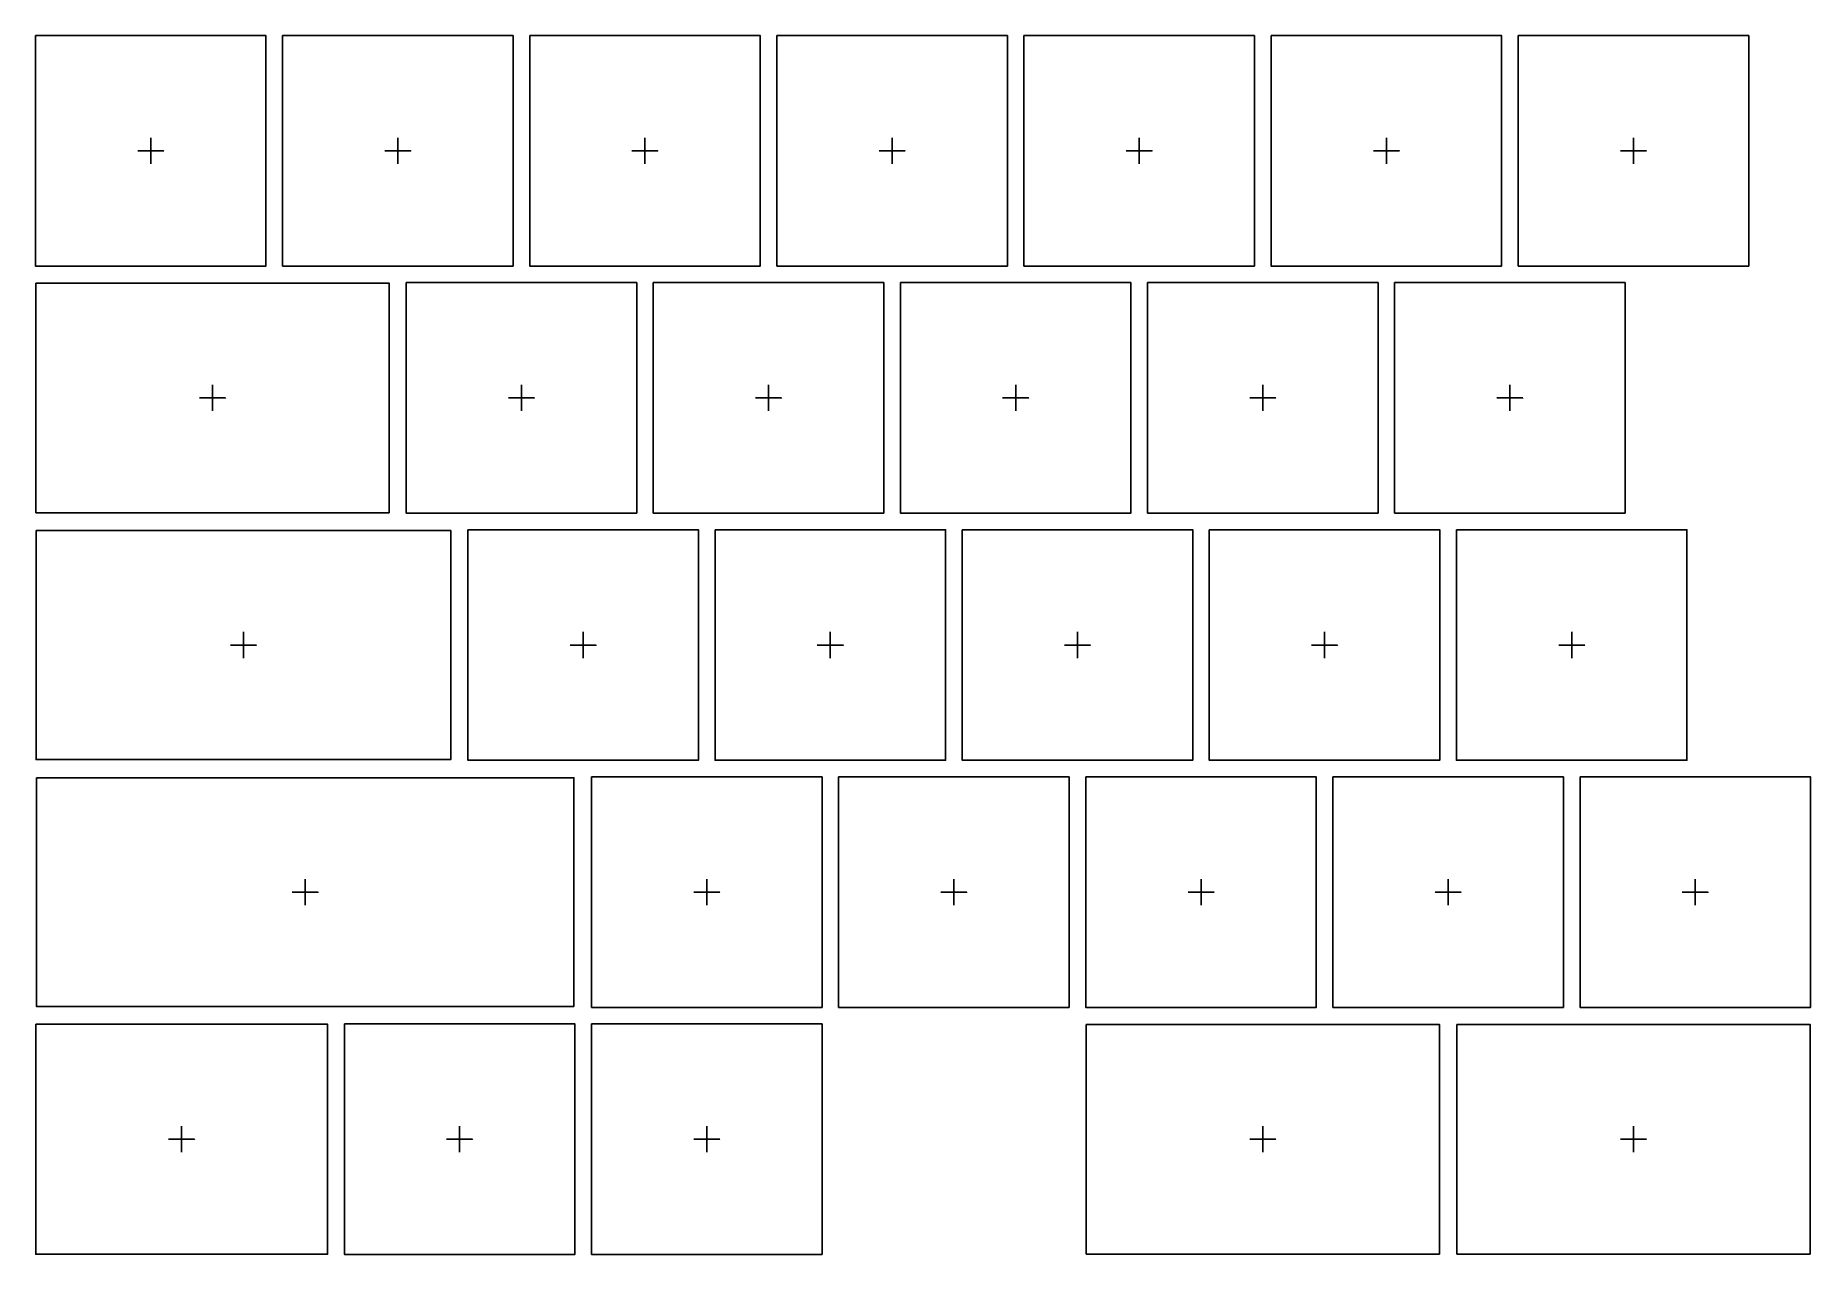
# Model space of a CAD drawing. Extents: x 4.5 to 36.8, y 13.7 to 35.9.
import ezdxf

# ---------------------------------------------------------------- set-up
doc = ezdxf.new("R2010")
doc.units = 0
doc.layers.add('レイヤー_1', color=7, linetype='CONTINUOUS')

msp = doc.modelspace()

# ---------------------------------------------------------------- linework, layer by layer
at = {"layer": 'レイヤー_1', "color": 7}
for points in [[(4.521008, 35.872694), (8.707339, 35.872694), (8.707339, 31.686363), (4.521008, 31.686363), (4.521008, 35.872694)], [(9.009197, 35.872694), (13.195528, 35.872694), (13.195528, 31.686363), (9.009197, 31.686363), (9.009197, 35.872694)], [(13.497386, 35.872694), (17.683717, 35.872694), (17.683717, 31.686363), (13.497386, 31.686363), (13.497386, 35.872694)], [(17.985575, 35.872694), (22.171905, 35.872694), (22.171905, 31.686363), (17.985575, 31.686363), (17.985575, 35.872694)], [(22.473764, 35.872694), (26.660095, 35.872694), (26.660095, 31.686363), (22.473764, 31.686363), (22.473764, 35.872694)], [(26.961953, 35.872694), (31.148283, 35.872694), (31.148283, 31.686363), (26.961953, 31.686363), (26.961953, 35.872694)], [(31.450142, 35.872694), (35.636473, 35.872694), (35.636473, 31.686363), (31.450142, 31.686363), (31.450142, 35.872694)], [(4.52874, 31.376773), (10.943701, 31.376773), (10.943701, 27.205906), (4.52874, 27.205906), (4.52874, 31.376773)], [(11.253291, 31.384505), (15.439622, 31.384505), (15.439622, 27.198174), (11.253291, 27.198174), (11.253291, 31.384505)], [(15.74148, 31.384505), (19.927811, 31.384505), (19.927811, 27.198174), (15.74148, 27.198174), (15.74148, 31.384505)], [(20.229669, 31.384505), (24.416, 31.384505), (24.416, 27.198174), (20.229669, 27.198174), (20.229669, 31.384505)], [(24.717858, 31.384505), (28.904189, 31.384505), (28.904189, 27.198174), (24.717858, 27.198174), (24.717858, 31.384505)], [(29.206047, 31.384505), (33.392378, 31.384505), (33.392378, 27.198174), (29.206047, 27.198174), (29.206047, 31.384505)], [(4.532088, 26.885235), (12.062399, 26.885235), (12.062399, 22.721065), (4.532088, 22.721065), (4.532088, 26.885235)], [(12.375339, 26.896316), (16.561669, 26.896316), (16.561669, 22.709985), (12.375339, 22.709985), (12.375339, 26.896316)], [(16.863528, 26.896316), (21.049858, 26.896316), (21.049858, 22.709985), (16.863528, 22.709985), (16.863528, 26.896316)], [(21.351717, 26.896316), (25.538047, 26.896316), (25.538047, 22.709985), (21.351717, 22.709985), (21.351717, 26.896316)], [(25.839905, 26.896316), (30.026236, 26.896316), (30.026236, 22.709985), (25.839905, 22.709985), (25.839905, 26.896316)], [(30.328095, 26.896316), (34.514425, 26.896316), (34.514425, 22.709985), (30.328095, 22.709985), (30.328095, 26.896316)], [(4.538101, 22.391033), (14.300481, 22.391033), (14.300481, 18.238888), (4.538101, 18.238888), (4.538101, 22.391033)], [(14.619433, 22.408127), (18.805764, 22.408127), (18.805764, 18.221796), (14.619433, 18.221796), (14.619433, 22.408127)], [(19.107622, 22.408127), (23.293953, 22.408127), (23.293953, 18.221796), (19.107622, 18.221796), (19.107622, 22.408127)], [(23.595811, 22.408127), (27.782142, 22.408127), (27.782142, 18.221796), (23.595811, 18.221796), (23.595811, 22.408127)], [(28.084, 22.408127), (32.270331, 22.408127), (32.270331, 18.221796), (28.084, 18.221796), (28.084, 22.408127)], [(32.572189, 22.408127), (36.75852, 22.408127), (36.75852, 18.221796), (32.572189, 18.221796), (32.572189, 22.408127)], [(4.525081, 17.915865), (9.825313, 17.915865), (9.825313, 13.73768), (4.525081, 13.73768), (4.525081, 17.915865)], [(10.131244, 17.919937), (14.317575, 17.919937), (14.317575, 13.733606), (10.131244, 13.733606), (10.131244, 17.919937)], [(14.619433, 17.919937), (18.805764, 17.919937), (18.805764, 13.733606), (14.619433, 13.733606), (14.619433, 17.919937)], [(23.603543, 17.912206), (30.018504, 17.912206), (30.018504, 13.741339), (23.603543, 13.741339), (23.603543, 17.912206)], [(30.335827, 17.912206), (36.750788, 17.912206), (36.750788, 13.741339), (30.335827, 13.741339), (30.335827, 17.912206)]]:
    msp.add_lwpolyline(points, close=True, dxfattribs=at)
for points in [[(6.614173, 34.015748), (6.614173, 33.543307)], [(11.102362, 34.015748), (11.102362, 33.543307)], [(15.590551, 34.015748), (15.590551, 33.543307)], [(20.07874, 34.015748), (20.07874, 33.543307)], [(24.566929, 34.015748), (24.566929, 33.543307)], [(29.055118, 34.015748), (29.055118, 33.543307)], [(33.543307, 34.015748), (33.543307, 33.543307)], [(6.377953, 33.779528), (6.850394, 33.779528), (6.850394, 33.779528), (6.850394, 33.779528)], [(10.866142, 33.779528), (11.338583, 33.779528), (11.338583, 33.779528), (11.338583, 33.779528)], [(15.354331, 33.779528), (15.826772, 33.779528), (15.826772, 33.779528), (15.826772, 33.779528)], [(19.84252, 33.779528), (20.314961, 33.779528), (20.314961, 33.779528), (20.314961, 33.779528)], [(24.330709, 33.779528), (24.80315, 33.779528), (24.80315, 33.779528), (24.80315, 33.779528)], [(28.818897, 33.779528), (29.291339, 33.779528), (29.291339, 33.779528), (29.291339, 33.779528)], [(33.307087, 33.779528), (33.779528, 33.779528), (33.779528, 33.779528), (33.779528, 33.779528)], [(7.736221, 29.52756), (7.736221, 29.055118)], [(13.346457, 29.527559), (13.346457, 29.055118)], [(17.834646, 29.527559), (17.834646, 29.055118)], [(22.322835, 29.527559), (22.322835, 29.055118)], [(26.811023, 29.527559), (26.811023, 29.055118)], [(31.299213, 29.527559), (31.299213, 29.055118)], [(7.5, 29.291339), (7.972441, 29.291339), (7.972441, 29.291339), (7.972441, 29.291339)], [(13.110236, 29.291339), (13.582677, 29.291339), (13.582677, 29.291339), (13.582677, 29.291339)], [(17.598425, 29.291339), (18.070866, 29.291339), (18.070866, 29.291339), (18.070866, 29.291339)], [(22.086614, 29.291339), (22.559055, 29.291339), (22.559055, 29.291339), (22.559055, 29.291339)], [(26.574803, 29.291339), (27.047244, 29.291339), (27.047244, 29.291339), (27.047244, 29.291339)], [(31.062992, 29.291339), (31.535433, 29.291339), (31.535433, 29.291339), (31.535433, 29.291339)], [(8.297244, 25.039371), (8.297244, 24.566929)], [(14.468504, 25.039371), (14.468504, 24.566929)], [(18.956693, 25.039371), (18.956693, 24.566929)], [(23.444882, 25.039371), (23.444882, 24.566929)], [(27.933071, 25.039371), (27.933071, 24.566929)], [(32.42126, 25.039371), (32.42126, 24.566929)], [(8.061023, 24.80315), (8.533465, 24.80315), (8.533465, 24.80315), (8.533465, 24.80315)], [(14.232283, 24.80315), (14.704725, 24.80315), (14.704725, 24.80315), (14.704725, 24.80315)], [(18.720472, 24.80315), (19.192914, 24.80315), (19.192914, 24.80315), (19.192914, 24.80315)], [(23.208661, 24.80315), (23.681103, 24.80315), (23.681103, 24.80315), (23.681103, 24.80315)], [(27.69685, 24.80315), (28.169291, 24.80315), (28.169291, 24.80315), (28.169291, 24.80315)], [(32.185039, 24.80315), (32.657481, 24.80315), (32.657481, 24.80315), (32.657481, 24.80315)], [(9.183071, 20.314961), (9.655512, 20.314961), (9.655512, 20.314961), (9.655512, 20.314961)], [(9.419291, 20.551182), (9.419291, 20.078741)], [(16.476378, 20.314961), (16.948819, 20.314961), (16.948819, 20.314961), (16.948819, 20.314961)], [(16.712598, 20.551181), (16.712598, 20.07874)], [(20.964567, 20.314961), (21.437008, 20.314961), (21.437008, 20.314961), (21.437008, 20.314961)], [(21.200787, 20.551181), (21.200787, 20.07874)], [(25.452756, 20.314961), (25.925197, 20.314961), (25.925197, 20.314961), (25.925197, 20.314961)], [(25.688977, 20.551181), (25.688977, 20.07874)], [(29.940945, 20.314961), (30.413386, 20.314961), (30.413386, 20.314961), (30.413386, 20.314961)], [(30.177165, 20.551181), (30.177165, 20.07874)], [(34.429134, 20.314961), (34.901575, 20.314961), (34.901575, 20.314961), (34.901575, 20.314961)], [(34.665355, 20.551181), (34.665355, 20.07874)], [(6.938976, 15.826772), (7.411418, 15.826772), (7.411418, 15.826772), (7.411418, 15.826772)], [(7.175197, 16.062993), (7.175197, 15.590551)], [(11.988189, 15.826771), (12.46063, 15.826771), (12.46063, 15.826771), (12.46063, 15.826771)], [(12.224409, 16.062992), (12.224409, 15.590551)], [(16.476378, 15.826771), (16.948819, 15.826771), (16.948819, 15.826771), (16.948819, 15.826771)], [(16.712598, 16.062992), (16.712598, 15.590551)], [(26.574803, 15.826772), (27.047244, 15.826772), (27.047244, 15.826772), (27.047244, 15.826772)], [(26.811023, 16.062993), (26.811023, 15.590551)], [(33.307087, 15.826772), (33.779528, 15.826772), (33.779528, 15.826772), (33.779528, 15.826772)], [(33.543307, 16.062993), (33.543307, 15.590551)]]:
    msp.add_lwpolyline(points, dxfattribs=at)

doc.saveas('drawing.dxf')
